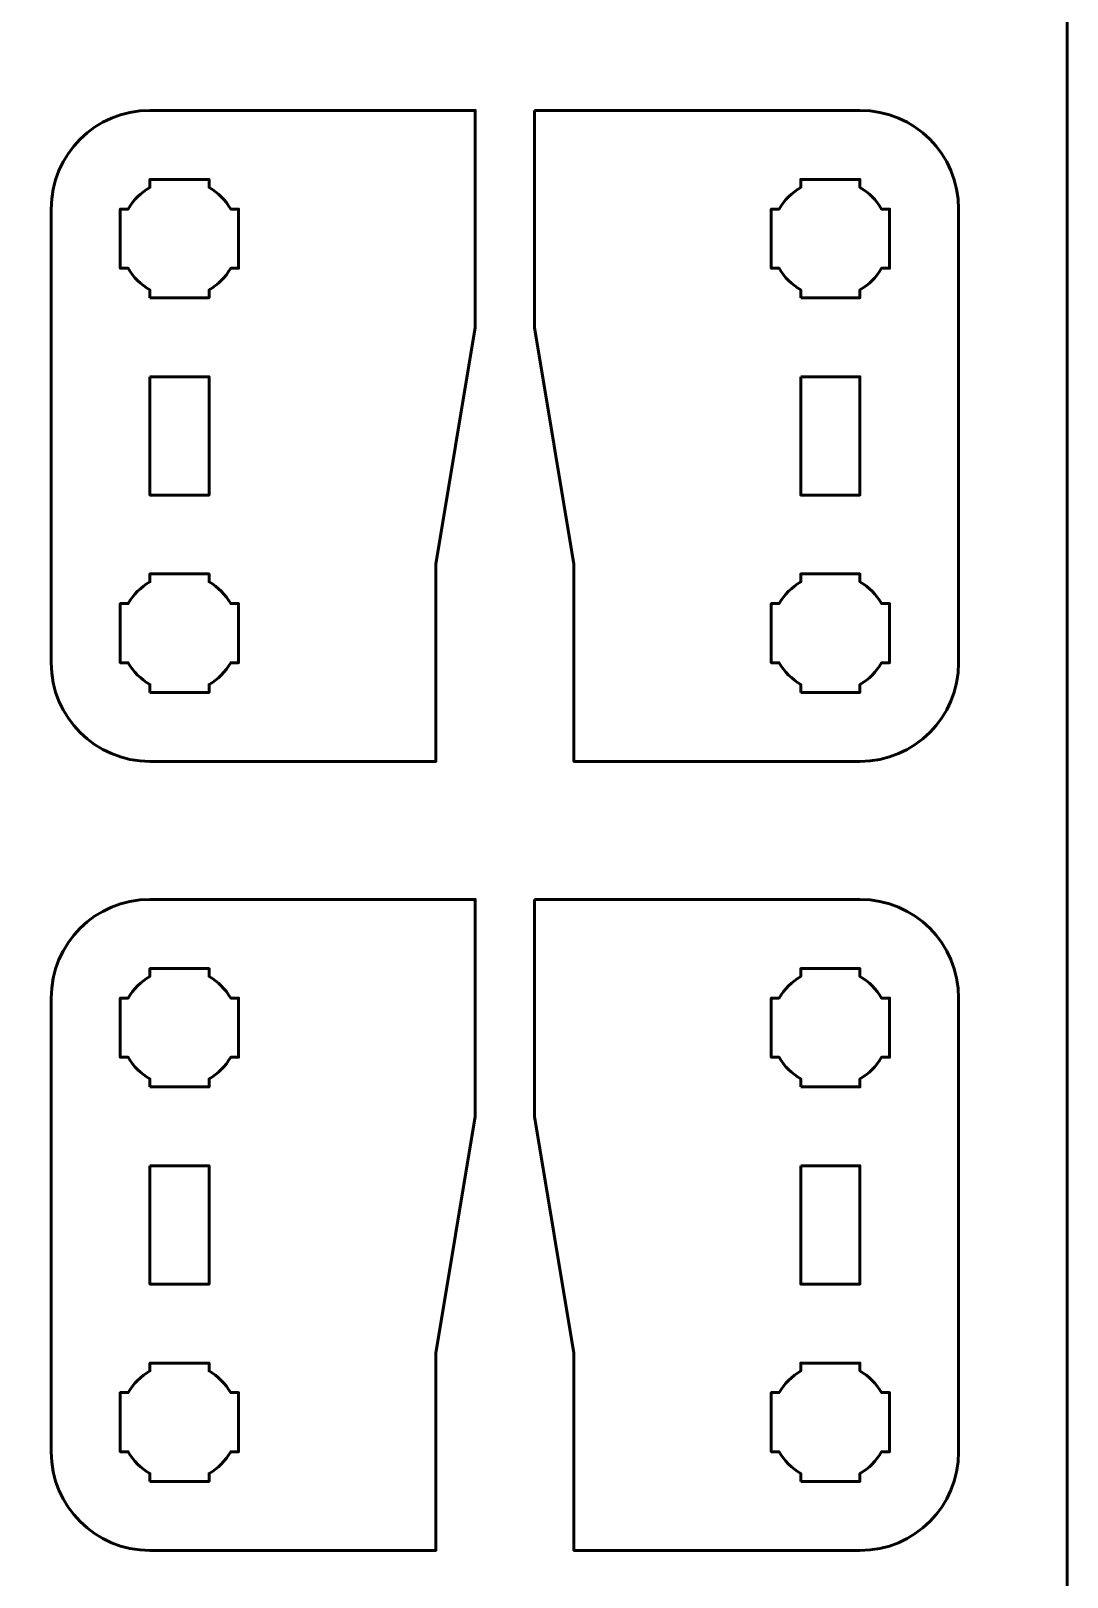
# Model space of a CAD drawing. Header units: centimetres. Extents: x -21 to 0, y -29.7 to 0.
# Drawn here: x -5.25 to 0, y -24.04 to -16.2 of the extents above; entities that cross this region are included whole.
import ezdxf

# ---------------------------------------------------------------- set-up
doc = ezdxf.new("R2010")
doc.units = ezdxf.units.CM
doc.header["$MEASUREMENT"] = 0
doc.layers.add('Layer 1', color=7, linetype='Continuous')

msp = doc.modelspace()

# ---------------------------------------------------------------- linework, layer by layer
at = {"layer": 'Layer 1', "color": 22, "lineweight": 53}
msp.add_open_spline([(-21.00003, -29.19995), (-21.00003, -29.19995), (-21.00003, -0.49992), (-21.00003, -0.49992), (-21.00003, -0.49992), (-21.00003, -0.22295), (-20.77694, 0.00004), (-20.49994, 0.00004), (-20.49994, 0.00004), (-20.49994, 0.00004), (-0.50008, 0.00004), (-0.50008, 0.00004), (-0.50008, 0.00004), (-0.22294, 0.00004), (0.00002, -0.22295), (0.00002, -0.49992), (0.00002, -0.49992), (0.00002, -0.49992), (0.00002, -29.19995), (0.00002, -29.19995), (0.00002, -29.19995), (0.00002, -29.47695), (-0.22294, -29.70004), (-0.50008, -29.70004), (-0.50008, -29.70004), (-0.50008, -29.70004), (-20.49994, -29.70004), (-20.49994, -29.70004), (-20.49994, -29.70004), (-20.77694, -29.70004), (-21.00003, -29.47695), (-21.00003, -29.19995)], degree=3, knots=[0, 0, 0, 0, 0.125, 0.125, 0.125, 0.125, 0.25, 0.25, 0.25, 0.25, 0.375, 0.375, 0.375, 0.375, 0.5, 0.5, 0.5, 0.5, 0.625, 0.625, 0.625, 0.625, 0.75, 0.75, 0.75, 0.75, 0.875, 0.875, 0.875, 0.875, 1, 1, 1, 1], dxfattribs=at)
at = {"layer": 'Layer 1', "color": 114, "lineweight": 53}
for points in [[(-4.64993, -16.60001), (-4.64993, -16.60001), (-3, -16.60001), (-3, -16.60001), (-3, -16.60001), (-3, -16.60001), (-3, -17.7), (-3, -17.7), (-3, -17.7), (-3, -17.7), (-3.2, -18.9), (-3.2, -18.9), (-3.2, -18.9), (-3.2, -18.9), (-3.20001, -19.89999), (-3.20001, -19.89999), (-3.20001, -19.89999), (-3.20001, -19.89999), (-4.64993, -19.89999), (-4.64993, -19.89999), (-4.64993, -19.89999), (-4.92693, -19.89999), (-5.15002, -19.67704), (-5.15002, -19.40003), (-5.15002, -19.40003), (-5.15002, -19.40003), (-5.15002, -17.10011), (-5.15002, -17.10011), (-5.15002, -17.10011), (-5.15002, -16.82311), (-4.92693, -16.60001), (-4.64993, -16.60001)], [(-2.7, -16.60001), (-2.7, -16.60001), (-1.05007, -16.60001), (-1.05007, -16.60001), (-1.05007, -16.60001), (-0.77294, -16.60001), (-0.54998, -16.82311), (-0.54998, -17.10011), (-0.54998, -17.10011), (-0.54998, -17.10011), (-0.54998, -19.40003), (-0.54998, -19.40003), (-0.54998, -19.40003), (-0.54998, -19.67704), (-0.77294, -19.89999), (-1.05007, -19.89999), (-1.05007, -19.89999), (-1.05007, -19.89999), (-2.50001, -19.89999), (-2.50001, -19.89999), (-2.50001, -19.89999), (-2.50001, -19.89999), (-2.50001, -18.9), (-2.50001, -18.9), (-2.50001, -18.9), (-2.50001, -18.9), (-2.7, -17.7), (-2.7, -17.7), (-2.7, -17.7), (-2.7, -17.7), (-2.7, -16.60001), (-2.7, -16.60001)], [(-4.64993, -20.60001), (-4.64993, -20.60001), (-3, -20.60001), (-3, -20.60001), (-3, -20.60001), (-3, -20.60001), (-3, -21.7), (-3, -21.7), (-3, -21.7), (-3, -21.7), (-3.2, -22.9), (-3.2, -22.9), (-3.2, -22.9), (-3.2, -22.9), (-3.20001, -23.89999), (-3.20001, -23.89999), (-3.20001, -23.89999), (-3.20001, -23.89999), (-4.64993, -23.89999), (-4.64993, -23.89999), (-4.64993, -23.89999), (-4.92693, -23.89999), (-5.15002, -23.67704), (-5.15002, -23.40003), (-5.15002, -23.40003), (-5.15002, -23.40003), (-5.15002, -21.10011), (-5.15002, -21.10011), (-5.15002, -21.10011), (-5.15002, -20.82311), (-4.92693, -20.60001), (-4.64993, -20.60001)], [(-2.7, -20.60001), (-2.7, -20.60001), (-1.05007, -20.60001), (-1.05007, -20.60001), (-1.05007, -20.60001), (-0.77294, -20.60001), (-0.54998, -20.82311), (-0.54998, -21.10011), (-0.54998, -21.10011), (-0.54998, -21.10011), (-0.54998, -23.40003), (-0.54998, -23.40003), (-0.54998, -23.40003), (-0.54998, -23.67704), (-0.77294, -23.89999), (-1.05007, -23.89999), (-1.05007, -23.89999), (-1.05007, -23.89999), (-2.50001, -23.89999), (-2.50001, -23.89999), (-2.50001, -23.89999), (-2.50001, -23.89999), (-2.50001, -22.9), (-2.50001, -22.9), (-2.50001, -22.9), (-2.50001, -22.9), (-2.7, -21.7), (-2.7, -21.7), (-2.7, -21.7), (-2.7, -21.7), (-2.7, -20.60001), (-2.7, -20.60001)]]:
    msp.add_open_spline(points, degree=3, knots=[0, 0, 0, 0, 0.125, 0.125, 0.125, 0.125, 0.25, 0.25, 0.25, 0.25, 0.375, 0.375, 0.375, 0.375, 0.5, 0.5, 0.5, 0.5, 0.625, 0.625, 0.625, 0.625, 0.75, 0.75, 0.75, 0.75, 0.875, 0.875, 0.875, 0.875, 1, 1, 1, 1], dxfattribs=at)
at = {"layer": 'Layer 1', "lineweight": 53}
for points, knots in [([(-4.65002, -17.55), (-4.65002, -17.55), (-4.65002, -17.50991), (-4.65002, -17.50991), (-4.65002, -17.50991), (-4.69557, -17.48355), (-4.73354, -17.44555), (-4.75987, -17.4), (-4.75987, -17.4), (-4.75987, -17.4), (-4.80002, -17.4), (-4.80002, -17.4), (-4.80002, -17.4), (-4.80002, -17.4), (-4.80002, -17.1), (-4.80002, -17.1), (-4.80002, -17.1), (-4.80002, -17.1), (-4.75982, -17.1), (-4.75982, -17.1), (-4.75982, -17.1), (-4.73348, -17.05448), (-4.69554, -17.01654), (-4.65002, -16.99021), (-4.65002, -16.99021), (-4.65002, -16.99021), (-4.65002, -16.95), (-4.65002, -16.95), (-4.65002, -16.95), (-4.65002, -16.95), (-4.35002, -16.95), (-4.35002, -16.95), (-4.35002, -16.95), (-4.35002, -16.95), (-4.35002, -16.99018), (-4.35002, -16.99018), (-4.35002, -16.99018), (-4.30448, -17.0165), (-4.2665, -17.05447), (-4.24014, -17.1), (-4.24014, -17.1), (-4.24014, -17.1), (-4.20002, -17.1), (-4.20002, -17.1), (-4.20002, -17.1), (-4.20002, -17.1), (-4.20002, -17.2445), (-4.20002, -17.2445), (-4.20002, -17.2445), (-4.20002, -17.2445), (-4.19997, -17.25007), (-4.19997, -17.25007), (-4.19997, -17.25007), (-4.19997, -17.25007), (-4.20002, -17.25563), (-4.20002, -17.25563), (-4.20002, -17.25563), (-4.20002, -17.25563), (-4.20002, -17.4), (-4.20002, -17.4), (-4.20002, -17.4), (-4.20002, -17.4), (-4.2401, -17.4), (-4.2401, -17.4), (-4.2401, -17.4), (-4.26646, -17.44557), (-4.30445, -17.48358), (-4.35002, -17.50994), (-4.35002, -17.50994), (-4.35002, -17.50994), (-4.35002, -17.55), (-4.35002, -17.55), (-4.35002, -17.55), (-4.35002, -17.55), (-4.49378, -17.55), (-4.49378, -17.55), (-4.49378, -17.55), (-4.49378, -17.55), (-4.49997, -17.55008), (-4.49997, -17.55008), (-4.49997, -17.55008), (-4.49997, -17.55008), (-4.50617, -17.55), (-4.50617, -17.55), (-4.50617, -17.55), (-4.50617, -17.55), (-4.65002, -17.55), (-4.65002, -17.55)], [0, 0, 0, 0, 0.0454545, 0.0454545, 0.0454545, 0.0454545, 0.0909091, 0.0909091, 0.0909091, 0.0909091, 0.1363636, 0.1363636, 0.1363636, 0.1363636, 0.1818182, 0.1818182, 0.1818182, 0.1818182, 0.2272727, 0.2272727, 0.2272727, 0.2272727, 0.2727273, 0.2727273, 0.2727273, 0.2727273, 0.3181818, 0.3181818, 0.3181818, 0.3181818, 0.3636364, 0.3636364, 0.3636364, 0.3636364, 0.4090909, 0.4090909, 0.4090909, 0.4090909, 0.4545455, 0.4545455, 0.4545455, 0.4545455, 0.5, 0.5, 0.5, 0.5, 0.5454545, 0.5454545, 0.5454545, 0.5454545, 0.5909091, 0.5909091, 0.5909091, 0.5909091, 0.6363636, 0.6363636, 0.6363636, 0.6363636, 0.6818182, 0.6818182, 0.6818182, 0.6818182, 0.7272727, 0.7272727, 0.7272727, 0.7272727, 0.7727273, 0.7727273, 0.7727273, 0.7727273, 0.8181818, 0.8181818, 0.8181818, 0.8181818, 0.8636364, 0.8636364, 0.8636364, 0.8636364, 0.9090909, 0.9090909, 0.9090909, 0.9090909, 0.9545455, 0.9545455, 0.9545455, 0.9545455, 1, 1, 1, 1]), ([(-1.35002, -17.55), (-1.35002, -17.55), (-1.35002, -17.50991), (-1.35002, -17.50991), (-1.35002, -17.50991), (-1.39557, -17.48355), (-1.43354, -17.44555), (-1.45987, -17.4), (-1.45987, -17.4), (-1.45987, -17.4), (-1.50002, -17.4), (-1.50002, -17.4), (-1.50002, -17.4), (-1.50002, -17.4), (-1.50002, -17.1), (-1.50002, -17.1), (-1.50002, -17.1), (-1.50002, -17.1), (-1.45982, -17.1), (-1.45982, -17.1), (-1.45982, -17.1), (-1.43348, -17.05448), (-1.39554, -17.01654), (-1.35002, -16.99021), (-1.35002, -16.99021), (-1.35002, -16.99021), (-1.35002, -16.95), (-1.35002, -16.95), (-1.35002, -16.95), (-1.35002, -16.95), (-1.05002, -16.95), (-1.05002, -16.95), (-1.05002, -16.95), (-1.05002, -16.95), (-1.05002, -16.99018), (-1.05002, -16.99018), (-1.05002, -16.99018), (-1.00448, -17.0165), (-0.9665, -17.05447), (-0.94014, -17.1), (-0.94014, -17.1), (-0.94014, -17.1), (-0.90002, -17.1), (-0.90002, -17.1), (-0.90002, -17.1), (-0.90002, -17.1), (-0.90002, -17.2445), (-0.90002, -17.2445), (-0.90002, -17.2445), (-0.90002, -17.2445), (-0.89997, -17.25007), (-0.89997, -17.25007), (-0.89997, -17.25007), (-0.89997, -17.25007), (-0.90002, -17.25563), (-0.90002, -17.25563), (-0.90002, -17.25563), (-0.90002, -17.25563), (-0.90002, -17.4), (-0.90002, -17.4), (-0.90002, -17.4), (-0.90002, -17.4), (-0.9401, -17.4), (-0.9401, -17.4), (-0.9401, -17.4), (-0.96646, -17.44557), (-1.00445, -17.48358), (-1.05002, -17.50994), (-1.05002, -17.50994), (-1.05002, -17.50994), (-1.05002, -17.55), (-1.05002, -17.55), (-1.05002, -17.55), (-1.05002, -17.55), (-1.19378, -17.55), (-1.19378, -17.55), (-1.19378, -17.55), (-1.19378, -17.55), (-1.19997, -17.55008), (-1.19997, -17.55008), (-1.19997, -17.55008), (-1.19997, -17.55008), (-1.20617, -17.55), (-1.20617, -17.55), (-1.20617, -17.55), (-1.20617, -17.55), (-1.35002, -17.55), (-1.35002, -17.55)], [0, 0, 0, 0, 0.0454545, 0.0454545, 0.0454545, 0.0454545, 0.0909091, 0.0909091, 0.0909091, 0.0909091, 0.1363636, 0.1363636, 0.1363636, 0.1363636, 0.1818182, 0.1818182, 0.1818182, 0.1818182, 0.2272727, 0.2272727, 0.2272727, 0.2272727, 0.2727273, 0.2727273, 0.2727273, 0.2727273, 0.3181818, 0.3181818, 0.3181818, 0.3181818, 0.3636364, 0.3636364, 0.3636364, 0.3636364, 0.4090909, 0.4090909, 0.4090909, 0.4090909, 0.4545455, 0.4545455, 0.4545455, 0.4545455, 0.5, 0.5, 0.5, 0.5, 0.5454545, 0.5454545, 0.5454545, 0.5454545, 0.5909091, 0.5909091, 0.5909091, 0.5909091, 0.6363636, 0.6363636, 0.6363636, 0.6363636, 0.6818182, 0.6818182, 0.6818182, 0.6818182, 0.7272727, 0.7272727, 0.7272727, 0.7272727, 0.7727273, 0.7727273, 0.7727273, 0.7727273, 0.8181818, 0.8181818, 0.8181818, 0.8181818, 0.8636364, 0.8636364, 0.8636364, 0.8636364, 0.9090909, 0.9090909, 0.9090909, 0.9090909, 0.9545455, 0.9545455, 0.9545455, 0.9545455, 1, 1, 1, 1]), ([(-4.64993, -17.95006), (-4.64993, -17.95006), (-4.34992, -17.95006), (-4.34992, -17.95006), (-4.34992, -17.95006), (-4.34992, -17.95006), (-4.34992, -18.55005), (-4.34992, -18.55005), (-4.34992, -18.55005), (-4.34992, -18.55005), (-4.64993, -18.55005), (-4.64993, -18.55005), (-4.64993, -18.55005), (-4.64993, -18.55005), (-4.64993, -17.95006), (-4.64993, -17.95006)], [0, 0, 0, 0, 0.25, 0.25, 0.25, 0.25, 0.5, 0.5, 0.5, 0.5, 0.75, 0.75, 0.75, 0.75, 1, 1, 1, 1]), ([(-1.35007, -17.95006), (-1.35007, -17.95006), (-1.05007, -17.95006), (-1.05007, -17.95006), (-1.05007, -17.95006), (-1.05007, -17.95006), (-1.05007, -18.55005), (-1.05007, -18.55005), (-1.05007, -18.55005), (-1.05007, -18.55005), (-1.35007, -18.55005), (-1.35007, -18.55005), (-1.35007, -18.55005), (-1.35007, -18.55005), (-1.35007, -17.95006), (-1.35007, -17.95006)], [0, 0, 0, 0, 0.25, 0.25, 0.25, 0.25, 0.5, 0.5, 0.5, 0.5, 0.75, 0.75, 0.75, 0.75, 1, 1, 1, 1]), ([(-4.65002, -19.55), (-4.65002, -19.55), (-4.65002, -19.50991), (-4.65002, -19.50991), (-4.65002, -19.50991), (-4.69557, -19.48355), (-4.73354, -19.44555), (-4.75987, -19.4), (-4.75987, -19.4), (-4.75987, -19.4), (-4.80002, -19.4), (-4.80002, -19.4), (-4.80002, -19.4), (-4.80002, -19.4), (-4.80002, -19.1), (-4.80002, -19.1), (-4.80002, -19.1), (-4.80002, -19.1), (-4.75982, -19.1), (-4.75982, -19.1), (-4.75982, -19.1), (-4.73348, -19.05448), (-4.69554, -19.01654), (-4.65002, -18.99021), (-4.65002, -18.99021), (-4.65002, -18.99021), (-4.65002, -18.95), (-4.65002, -18.95), (-4.65002, -18.95), (-4.65002, -18.95), (-4.35002, -18.95), (-4.35002, -18.95), (-4.35002, -18.95), (-4.35002, -18.95), (-4.35002, -18.99018), (-4.35002, -18.99018), (-4.35002, -18.99018), (-4.30448, -19.0165), (-4.2665, -19.05447), (-4.24014, -19.1), (-4.24014, -19.1), (-4.24014, -19.1), (-4.20002, -19.1), (-4.20002, -19.1), (-4.20002, -19.1), (-4.20002, -19.1), (-4.20002, -19.2445), (-4.20002, -19.2445), (-4.20002, -19.2445), (-4.20002, -19.2445), (-4.19997, -19.25007), (-4.19997, -19.25007), (-4.19997, -19.25007), (-4.19997, -19.25007), (-4.20002, -19.25563), (-4.20002, -19.25563), (-4.20002, -19.25563), (-4.20002, -19.25563), (-4.20002, -19.4), (-4.20002, -19.4), (-4.20002, -19.4), (-4.20002, -19.4), (-4.2401, -19.4), (-4.2401, -19.4), (-4.2401, -19.4), (-4.26646, -19.44557), (-4.30445, -19.48358), (-4.35002, -19.50994), (-4.35002, -19.50994), (-4.35002, -19.50994), (-4.35002, -19.55), (-4.35002, -19.55), (-4.35002, -19.55), (-4.35002, -19.55), (-4.49378, -19.55), (-4.49378, -19.55), (-4.49378, -19.55), (-4.49378, -19.55), (-4.49997, -19.55008), (-4.49997, -19.55008), (-4.49997, -19.55008), (-4.49997, -19.55008), (-4.50617, -19.55), (-4.50617, -19.55), (-4.50617, -19.55), (-4.50617, -19.55), (-4.65002, -19.55), (-4.65002, -19.55)], [0, 0, 0, 0, 0.0454545, 0.0454545, 0.0454545, 0.0454545, 0.0909091, 0.0909091, 0.0909091, 0.0909091, 0.1363636, 0.1363636, 0.1363636, 0.1363636, 0.1818182, 0.1818182, 0.1818182, 0.1818182, 0.2272727, 0.2272727, 0.2272727, 0.2272727, 0.2727273, 0.2727273, 0.2727273, 0.2727273, 0.3181818, 0.3181818, 0.3181818, 0.3181818, 0.3636364, 0.3636364, 0.3636364, 0.3636364, 0.4090909, 0.4090909, 0.4090909, 0.4090909, 0.4545455, 0.4545455, 0.4545455, 0.4545455, 0.5, 0.5, 0.5, 0.5, 0.5454545, 0.5454545, 0.5454545, 0.5454545, 0.5909091, 0.5909091, 0.5909091, 0.5909091, 0.6363636, 0.6363636, 0.6363636, 0.6363636, 0.6818182, 0.6818182, 0.6818182, 0.6818182, 0.7272727, 0.7272727, 0.7272727, 0.7272727, 0.7727273, 0.7727273, 0.7727273, 0.7727273, 0.8181818, 0.8181818, 0.8181818, 0.8181818, 0.8636364, 0.8636364, 0.8636364, 0.8636364, 0.9090909, 0.9090909, 0.9090909, 0.9090909, 0.9545455, 0.9545455, 0.9545455, 0.9545455, 1, 1, 1, 1]), ([(-1.35002, -19.55), (-1.35002, -19.55), (-1.35002, -19.50991), (-1.35002, -19.50991), (-1.35002, -19.50991), (-1.39557, -19.48355), (-1.43354, -19.44555), (-1.45987, -19.4), (-1.45987, -19.4), (-1.45987, -19.4), (-1.50002, -19.4), (-1.50002, -19.4), (-1.50002, -19.4), (-1.50002, -19.4), (-1.50002, -19.1), (-1.50002, -19.1), (-1.50002, -19.1), (-1.50002, -19.1), (-1.45982, -19.1), (-1.45982, -19.1), (-1.45982, -19.1), (-1.43348, -19.05448), (-1.39554, -19.01654), (-1.35002, -18.99021), (-1.35002, -18.99021), (-1.35002, -18.99021), (-1.35002, -18.95), (-1.35002, -18.95), (-1.35002, -18.95), (-1.35002, -18.95), (-1.05002, -18.95), (-1.05002, -18.95), (-1.05002, -18.95), (-1.05002, -18.95), (-1.05002, -18.99018), (-1.05002, -18.99018), (-1.05002, -18.99018), (-1.00448, -19.0165), (-0.9665, -19.05447), (-0.94014, -19.1), (-0.94014, -19.1), (-0.94014, -19.1), (-0.90002, -19.1), (-0.90002, -19.1), (-0.90002, -19.1), (-0.90002, -19.1), (-0.90002, -19.2445), (-0.90002, -19.2445), (-0.90002, -19.2445), (-0.90002, -19.2445), (-0.89997, -19.25007), (-0.89997, -19.25007), (-0.89997, -19.25007), (-0.89997, -19.25007), (-0.90002, -19.25563), (-0.90002, -19.25563), (-0.90002, -19.25563), (-0.90002, -19.25563), (-0.90002, -19.4), (-0.90002, -19.4), (-0.90002, -19.4), (-0.90002, -19.4), (-0.9401, -19.4), (-0.9401, -19.4), (-0.9401, -19.4), (-0.96646, -19.44557), (-1.00445, -19.48358), (-1.05002, -19.50994), (-1.05002, -19.50994), (-1.05002, -19.50994), (-1.05002, -19.55), (-1.05002, -19.55), (-1.05002, -19.55), (-1.05002, -19.55), (-1.19378, -19.55), (-1.19378, -19.55), (-1.19378, -19.55), (-1.19378, -19.55), (-1.19997, -19.55008), (-1.19997, -19.55008), (-1.19997, -19.55008), (-1.19997, -19.55008), (-1.20617, -19.55), (-1.20617, -19.55), (-1.20617, -19.55), (-1.20617, -19.55), (-1.35002, -19.55), (-1.35002, -19.55)], [0, 0, 0, 0, 0.0454545, 0.0454545, 0.0454545, 0.0454545, 0.0909091, 0.0909091, 0.0909091, 0.0909091, 0.1363636, 0.1363636, 0.1363636, 0.1363636, 0.1818182, 0.1818182, 0.1818182, 0.1818182, 0.2272727, 0.2272727, 0.2272727, 0.2272727, 0.2727273, 0.2727273, 0.2727273, 0.2727273, 0.3181818, 0.3181818, 0.3181818, 0.3181818, 0.3636364, 0.3636364, 0.3636364, 0.3636364, 0.4090909, 0.4090909, 0.4090909, 0.4090909, 0.4545455, 0.4545455, 0.4545455, 0.4545455, 0.5, 0.5, 0.5, 0.5, 0.5454545, 0.5454545, 0.5454545, 0.5454545, 0.5909091, 0.5909091, 0.5909091, 0.5909091, 0.6363636, 0.6363636, 0.6363636, 0.6363636, 0.6818182, 0.6818182, 0.6818182, 0.6818182, 0.7272727, 0.7272727, 0.7272727, 0.7272727, 0.7727273, 0.7727273, 0.7727273, 0.7727273, 0.8181818, 0.8181818, 0.8181818, 0.8181818, 0.8636364, 0.8636364, 0.8636364, 0.8636364, 0.9090909, 0.9090909, 0.9090909, 0.9090909, 0.9545455, 0.9545455, 0.9545455, 0.9545455, 1, 1, 1, 1]), ([(-4.65002, -21.55), (-4.65002, -21.55), (-4.65002, -21.50991), (-4.65002, -21.50991), (-4.65002, -21.50991), (-4.69557, -21.48355), (-4.73354, -21.44555), (-4.75987, -21.4), (-4.75987, -21.4), (-4.75987, -21.4), (-4.80002, -21.4), (-4.80002, -21.4), (-4.80002, -21.4), (-4.80002, -21.4), (-4.80002, -21.1), (-4.80002, -21.1), (-4.80002, -21.1), (-4.80002, -21.1), (-4.75982, -21.1), (-4.75982, -21.1), (-4.75982, -21.1), (-4.73348, -21.05448), (-4.69554, -21.01654), (-4.65002, -20.99021), (-4.65002, -20.99021), (-4.65002, -20.99021), (-4.65002, -20.95), (-4.65002, -20.95), (-4.65002, -20.95), (-4.65002, -20.95), (-4.35002, -20.95), (-4.35002, -20.95), (-4.35002, -20.95), (-4.35002, -20.95), (-4.35002, -20.99018), (-4.35002, -20.99018), (-4.35002, -20.99018), (-4.30448, -21.0165), (-4.2665, -21.05447), (-4.24014, -21.1), (-4.24014, -21.1), (-4.24014, -21.1), (-4.20002, -21.1), (-4.20002, -21.1), (-4.20002, -21.1), (-4.20002, -21.1), (-4.20002, -21.2445), (-4.20002, -21.2445), (-4.20002, -21.2445), (-4.20002, -21.2445), (-4.19997, -21.25007), (-4.19997, -21.25007), (-4.19997, -21.25007), (-4.19997, -21.25007), (-4.20002, -21.25563), (-4.20002, -21.25563), (-4.20002, -21.25563), (-4.20002, -21.25563), (-4.20002, -21.4), (-4.20002, -21.4), (-4.20002, -21.4), (-4.20002, -21.4), (-4.2401, -21.4), (-4.2401, -21.4), (-4.2401, -21.4), (-4.26646, -21.44557), (-4.30445, -21.48358), (-4.35002, -21.50994), (-4.35002, -21.50994), (-4.35002, -21.50994), (-4.35002, -21.55), (-4.35002, -21.55), (-4.35002, -21.55), (-4.35002, -21.55), (-4.49378, -21.55), (-4.49378, -21.55), (-4.49378, -21.55), (-4.49378, -21.55), (-4.49997, -21.55008), (-4.49997, -21.55008), (-4.49997, -21.55008), (-4.49997, -21.55008), (-4.50617, -21.55), (-4.50617, -21.55), (-4.50617, -21.55), (-4.50617, -21.55), (-4.65002, -21.55), (-4.65002, -21.55)], [0, 0, 0, 0, 0.0454545, 0.0454545, 0.0454545, 0.0454545, 0.0909091, 0.0909091, 0.0909091, 0.0909091, 0.1363636, 0.1363636, 0.1363636, 0.1363636, 0.1818182, 0.1818182, 0.1818182, 0.1818182, 0.2272727, 0.2272727, 0.2272727, 0.2272727, 0.2727273, 0.2727273, 0.2727273, 0.2727273, 0.3181818, 0.3181818, 0.3181818, 0.3181818, 0.3636364, 0.3636364, 0.3636364, 0.3636364, 0.4090909, 0.4090909, 0.4090909, 0.4090909, 0.4545455, 0.4545455, 0.4545455, 0.4545455, 0.5, 0.5, 0.5, 0.5, 0.5454545, 0.5454545, 0.5454545, 0.5454545, 0.5909091, 0.5909091, 0.5909091, 0.5909091, 0.6363636, 0.6363636, 0.6363636, 0.6363636, 0.6818182, 0.6818182, 0.6818182, 0.6818182, 0.7272727, 0.7272727, 0.7272727, 0.7272727, 0.7727273, 0.7727273, 0.7727273, 0.7727273, 0.8181818, 0.8181818, 0.8181818, 0.8181818, 0.8636364, 0.8636364, 0.8636364, 0.8636364, 0.9090909, 0.9090909, 0.9090909, 0.9090909, 0.9545455, 0.9545455, 0.9545455, 0.9545455, 1, 1, 1, 1]), ([(-1.35002, -21.55), (-1.35002, -21.55), (-1.35002, -21.50991), (-1.35002, -21.50991), (-1.35002, -21.50991), (-1.39557, -21.48355), (-1.43354, -21.44555), (-1.45987, -21.4), (-1.45987, -21.4), (-1.45987, -21.4), (-1.50002, -21.4), (-1.50002, -21.4), (-1.50002, -21.4), (-1.50002, -21.4), (-1.50002, -21.1), (-1.50002, -21.1), (-1.50002, -21.1), (-1.50002, -21.1), (-1.45982, -21.1), (-1.45982, -21.1), (-1.45982, -21.1), (-1.43348, -21.05448), (-1.39554, -21.01654), (-1.35002, -20.99021), (-1.35002, -20.99021), (-1.35002, -20.99021), (-1.35002, -20.95), (-1.35002, -20.95), (-1.35002, -20.95), (-1.35002, -20.95), (-1.05002, -20.95), (-1.05002, -20.95), (-1.05002, -20.95), (-1.05002, -20.95), (-1.05002, -20.99018), (-1.05002, -20.99018), (-1.05002, -20.99018), (-1.00448, -21.0165), (-0.9665, -21.05447), (-0.94014, -21.1), (-0.94014, -21.1), (-0.94014, -21.1), (-0.90002, -21.1), (-0.90002, -21.1), (-0.90002, -21.1), (-0.90002, -21.1), (-0.90002, -21.2445), (-0.90002, -21.2445), (-0.90002, -21.2445), (-0.90002, -21.2445), (-0.89997, -21.25007), (-0.89997, -21.25007), (-0.89997, -21.25007), (-0.89997, -21.25007), (-0.90002, -21.25563), (-0.90002, -21.25563), (-0.90002, -21.25563), (-0.90002, -21.25563), (-0.90002, -21.4), (-0.90002, -21.4), (-0.90002, -21.4), (-0.90002, -21.4), (-0.9401, -21.4), (-0.9401, -21.4), (-0.9401, -21.4), (-0.96646, -21.44557), (-1.00445, -21.48358), (-1.05002, -21.50994), (-1.05002, -21.50994), (-1.05002, -21.50994), (-1.05002, -21.55), (-1.05002, -21.55), (-1.05002, -21.55), (-1.05002, -21.55), (-1.19378, -21.55), (-1.19378, -21.55), (-1.19378, -21.55), (-1.19378, -21.55), (-1.19997, -21.55008), (-1.19997, -21.55008), (-1.19997, -21.55008), (-1.19997, -21.55008), (-1.20617, -21.55), (-1.20617, -21.55), (-1.20617, -21.55), (-1.20617, -21.55), (-1.35002, -21.55), (-1.35002, -21.55)], [0, 0, 0, 0, 0.0454545, 0.0454545, 0.0454545, 0.0454545, 0.0909091, 0.0909091, 0.0909091, 0.0909091, 0.1363636, 0.1363636, 0.1363636, 0.1363636, 0.1818182, 0.1818182, 0.1818182, 0.1818182, 0.2272727, 0.2272727, 0.2272727, 0.2272727, 0.2727273, 0.2727273, 0.2727273, 0.2727273, 0.3181818, 0.3181818, 0.3181818, 0.3181818, 0.3636364, 0.3636364, 0.3636364, 0.3636364, 0.4090909, 0.4090909, 0.4090909, 0.4090909, 0.4545455, 0.4545455, 0.4545455, 0.4545455, 0.5, 0.5, 0.5, 0.5, 0.5454545, 0.5454545, 0.5454545, 0.5454545, 0.5909091, 0.5909091, 0.5909091, 0.5909091, 0.6363636, 0.6363636, 0.6363636, 0.6363636, 0.6818182, 0.6818182, 0.6818182, 0.6818182, 0.7272727, 0.7272727, 0.7272727, 0.7272727, 0.7727273, 0.7727273, 0.7727273, 0.7727273, 0.8181818, 0.8181818, 0.8181818, 0.8181818, 0.8636364, 0.8636364, 0.8636364, 0.8636364, 0.9090909, 0.9090909, 0.9090909, 0.9090909, 0.9545455, 0.9545455, 0.9545455, 0.9545455, 1, 1, 1, 1]), ([(-4.64993, -21.95006), (-4.64993, -21.95006), (-4.34992, -21.95006), (-4.34992, -21.95006), (-4.34992, -21.95006), (-4.34992, -21.95006), (-4.34992, -22.55005), (-4.34992, -22.55005), (-4.34992, -22.55005), (-4.34992, -22.55005), (-4.64993, -22.55005), (-4.64993, -22.55005), (-4.64993, -22.55005), (-4.64993, -22.55005), (-4.64993, -21.95006), (-4.64993, -21.95006)], [0, 0, 0, 0, 0.25, 0.25, 0.25, 0.25, 0.5, 0.5, 0.5, 0.5, 0.75, 0.75, 0.75, 0.75, 1, 1, 1, 1]), ([(-1.35007, -21.95006), (-1.35007, -21.95006), (-1.05007, -21.95006), (-1.05007, -21.95006), (-1.05007, -21.95006), (-1.05007, -21.95006), (-1.05007, -22.55005), (-1.05007, -22.55005), (-1.05007, -22.55005), (-1.05007, -22.55005), (-1.35007, -22.55005), (-1.35007, -22.55005), (-1.35007, -22.55005), (-1.35007, -22.55005), (-1.35007, -21.95006), (-1.35007, -21.95006)], [0, 0, 0, 0, 0.25, 0.25, 0.25, 0.25, 0.5, 0.5, 0.5, 0.5, 0.75, 0.75, 0.75, 0.75, 1, 1, 1, 1]), ([(-4.65002, -23.55), (-4.65002, -23.55), (-4.65002, -23.50991), (-4.65002, -23.50991), (-4.65002, -23.50991), (-4.69557, -23.48355), (-4.73354, -23.44555), (-4.75987, -23.4), (-4.75987, -23.4), (-4.75987, -23.4), (-4.80002, -23.4), (-4.80002, -23.4), (-4.80002, -23.4), (-4.80002, -23.4), (-4.80002, -23.1), (-4.80002, -23.1), (-4.80002, -23.1), (-4.80002, -23.1), (-4.75982, -23.1), (-4.75982, -23.1), (-4.75982, -23.1), (-4.73348, -23.05448), (-4.69554, -23.01654), (-4.65002, -22.99021), (-4.65002, -22.99021), (-4.65002, -22.99021), (-4.65002, -22.95), (-4.65002, -22.95), (-4.65002, -22.95), (-4.65002, -22.95), (-4.35002, -22.95), (-4.35002, -22.95), (-4.35002, -22.95), (-4.35002, -22.95), (-4.35002, -22.99018), (-4.35002, -22.99018), (-4.35002, -22.99018), (-4.30448, -23.0165), (-4.2665, -23.05447), (-4.24014, -23.1), (-4.24014, -23.1), (-4.24014, -23.1), (-4.20002, -23.1), (-4.20002, -23.1), (-4.20002, -23.1), (-4.20002, -23.1), (-4.20002, -23.2445), (-4.20002, -23.2445), (-4.20002, -23.2445), (-4.20002, -23.2445), (-4.19997, -23.25007), (-4.19997, -23.25007), (-4.19997, -23.25007), (-4.19997, -23.25007), (-4.20002, -23.25563), (-4.20002, -23.25563), (-4.20002, -23.25563), (-4.20002, -23.25563), (-4.20002, -23.4), (-4.20002, -23.4), (-4.20002, -23.4), (-4.20002, -23.4), (-4.2401, -23.4), (-4.2401, -23.4), (-4.2401, -23.4), (-4.26646, -23.44557), (-4.30445, -23.48358), (-4.35002, -23.50994), (-4.35002, -23.50994), (-4.35002, -23.50994), (-4.35002, -23.55), (-4.35002, -23.55), (-4.35002, -23.55), (-4.35002, -23.55), (-4.49378, -23.55), (-4.49378, -23.55), (-4.49378, -23.55), (-4.49378, -23.55), (-4.49997, -23.55008), (-4.49997, -23.55008), (-4.49997, -23.55008), (-4.49997, -23.55008), (-4.50617, -23.55), (-4.50617, -23.55), (-4.50617, -23.55), (-4.50617, -23.55), (-4.65002, -23.55), (-4.65002, -23.55)], [0, 0, 0, 0, 0.0454545, 0.0454545, 0.0454545, 0.0454545, 0.0909091, 0.0909091, 0.0909091, 0.0909091, 0.1363636, 0.1363636, 0.1363636, 0.1363636, 0.1818182, 0.1818182, 0.1818182, 0.1818182, 0.2272727, 0.2272727, 0.2272727, 0.2272727, 0.2727273, 0.2727273, 0.2727273, 0.2727273, 0.3181818, 0.3181818, 0.3181818, 0.3181818, 0.3636364, 0.3636364, 0.3636364, 0.3636364, 0.4090909, 0.4090909, 0.4090909, 0.4090909, 0.4545455, 0.4545455, 0.4545455, 0.4545455, 0.5, 0.5, 0.5, 0.5, 0.5454545, 0.5454545, 0.5454545, 0.5454545, 0.5909091, 0.5909091, 0.5909091, 0.5909091, 0.6363636, 0.6363636, 0.6363636, 0.6363636, 0.6818182, 0.6818182, 0.6818182, 0.6818182, 0.7272727, 0.7272727, 0.7272727, 0.7272727, 0.7727273, 0.7727273, 0.7727273, 0.7727273, 0.8181818, 0.8181818, 0.8181818, 0.8181818, 0.8636364, 0.8636364, 0.8636364, 0.8636364, 0.9090909, 0.9090909, 0.9090909, 0.9090909, 0.9545455, 0.9545455, 0.9545455, 0.9545455, 1, 1, 1, 1]), ([(-1.35002, -23.55), (-1.35002, -23.55), (-1.35002, -23.50991), (-1.35002, -23.50991), (-1.35002, -23.50991), (-1.39557, -23.48355), (-1.43354, -23.44555), (-1.45987, -23.4), (-1.45987, -23.4), (-1.45987, -23.4), (-1.50002, -23.4), (-1.50002, -23.4), (-1.50002, -23.4), (-1.50002, -23.4), (-1.50002, -23.1), (-1.50002, -23.1), (-1.50002, -23.1), (-1.50002, -23.1), (-1.45982, -23.1), (-1.45982, -23.1), (-1.45982, -23.1), (-1.43348, -23.05448), (-1.39554, -23.01654), (-1.35002, -22.99021), (-1.35002, -22.99021), (-1.35002, -22.99021), (-1.35002, -22.95), (-1.35002, -22.95), (-1.35002, -22.95), (-1.35002, -22.95), (-1.05002, -22.95), (-1.05002, -22.95), (-1.05002, -22.95), (-1.05002, -22.95), (-1.05002, -22.99018), (-1.05002, -22.99018), (-1.05002, -22.99018), (-1.00448, -23.0165), (-0.9665, -23.05447), (-0.94014, -23.1), (-0.94014, -23.1), (-0.94014, -23.1), (-0.90002, -23.1), (-0.90002, -23.1), (-0.90002, -23.1), (-0.90002, -23.1), (-0.90002, -23.2445), (-0.90002, -23.2445), (-0.90002, -23.2445), (-0.90002, -23.2445), (-0.89997, -23.25007), (-0.89997, -23.25007), (-0.89997, -23.25007), (-0.89997, -23.25007), (-0.90002, -23.25563), (-0.90002, -23.25563), (-0.90002, -23.25563), (-0.90002, -23.25563), (-0.90002, -23.4), (-0.90002, -23.4), (-0.90002, -23.4), (-0.90002, -23.4), (-0.9401, -23.4), (-0.9401, -23.4), (-0.9401, -23.4), (-0.96646, -23.44557), (-1.00445, -23.48358), (-1.05002, -23.50994), (-1.05002, -23.50994), (-1.05002, -23.50994), (-1.05002, -23.55), (-1.05002, -23.55), (-1.05002, -23.55), (-1.05002, -23.55), (-1.19378, -23.55), (-1.19378, -23.55), (-1.19378, -23.55), (-1.19378, -23.55), (-1.19997, -23.55008), (-1.19997, -23.55008), (-1.19997, -23.55008), (-1.19997, -23.55008), (-1.20617, -23.55), (-1.20617, -23.55), (-1.20617, -23.55), (-1.20617, -23.55), (-1.35002, -23.55), (-1.35002, -23.55)], [0, 0, 0, 0, 0.0454545, 0.0454545, 0.0454545, 0.0454545, 0.0909091, 0.0909091, 0.0909091, 0.0909091, 0.1363636, 0.1363636, 0.1363636, 0.1363636, 0.1818182, 0.1818182, 0.1818182, 0.1818182, 0.2272727, 0.2272727, 0.2272727, 0.2272727, 0.2727273, 0.2727273, 0.2727273, 0.2727273, 0.3181818, 0.3181818, 0.3181818, 0.3181818, 0.3636364, 0.3636364, 0.3636364, 0.3636364, 0.4090909, 0.4090909, 0.4090909, 0.4090909, 0.4545455, 0.4545455, 0.4545455, 0.4545455, 0.5, 0.5, 0.5, 0.5, 0.5454545, 0.5454545, 0.5454545, 0.5454545, 0.5909091, 0.5909091, 0.5909091, 0.5909091, 0.6363636, 0.6363636, 0.6363636, 0.6363636, 0.6818182, 0.6818182, 0.6818182, 0.6818182, 0.7272727, 0.7272727, 0.7272727, 0.7272727, 0.7727273, 0.7727273, 0.7727273, 0.7727273, 0.8181818, 0.8181818, 0.8181818, 0.8181818, 0.8636364, 0.8636364, 0.8636364, 0.8636364, 0.9090909, 0.9090909, 0.9090909, 0.9090909, 0.9545455, 0.9545455, 0.9545455, 0.9545455, 1, 1, 1, 1])]:
    msp.add_open_spline(points, degree=3, knots=knots, dxfattribs=at)

doc.saveas('drawing.dxf')
